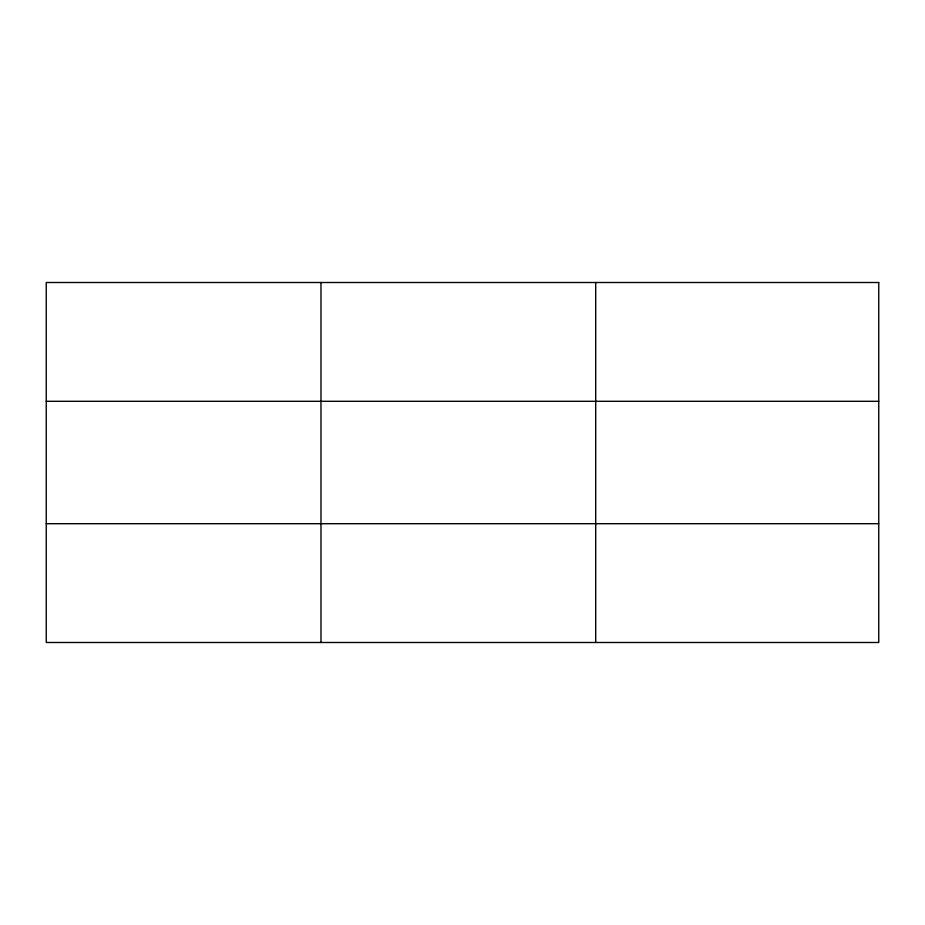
<?xml version="1.0" encoding="UTF-8"?>
<svg xmlns="http://www.w3.org/2000/svg" width="925" height="925" viewBox="0 0 925 925"><rect width="100%" height="100%" fill="white"/><g stroke="black" fill="none" stroke-linecap="round" stroke-linejoin="round"><path stroke-width="1.39" d="M320.975 282.507L320.975 642.493M595.7 282.507L595.7 642.493M46.25 401.3L878.75 401.3M46.25 523.7L878.75 523.7M878.75 282.507L878.75 642.493L46.25 642.493L46.25 282.507L878.75 282.507"/></g></svg>
